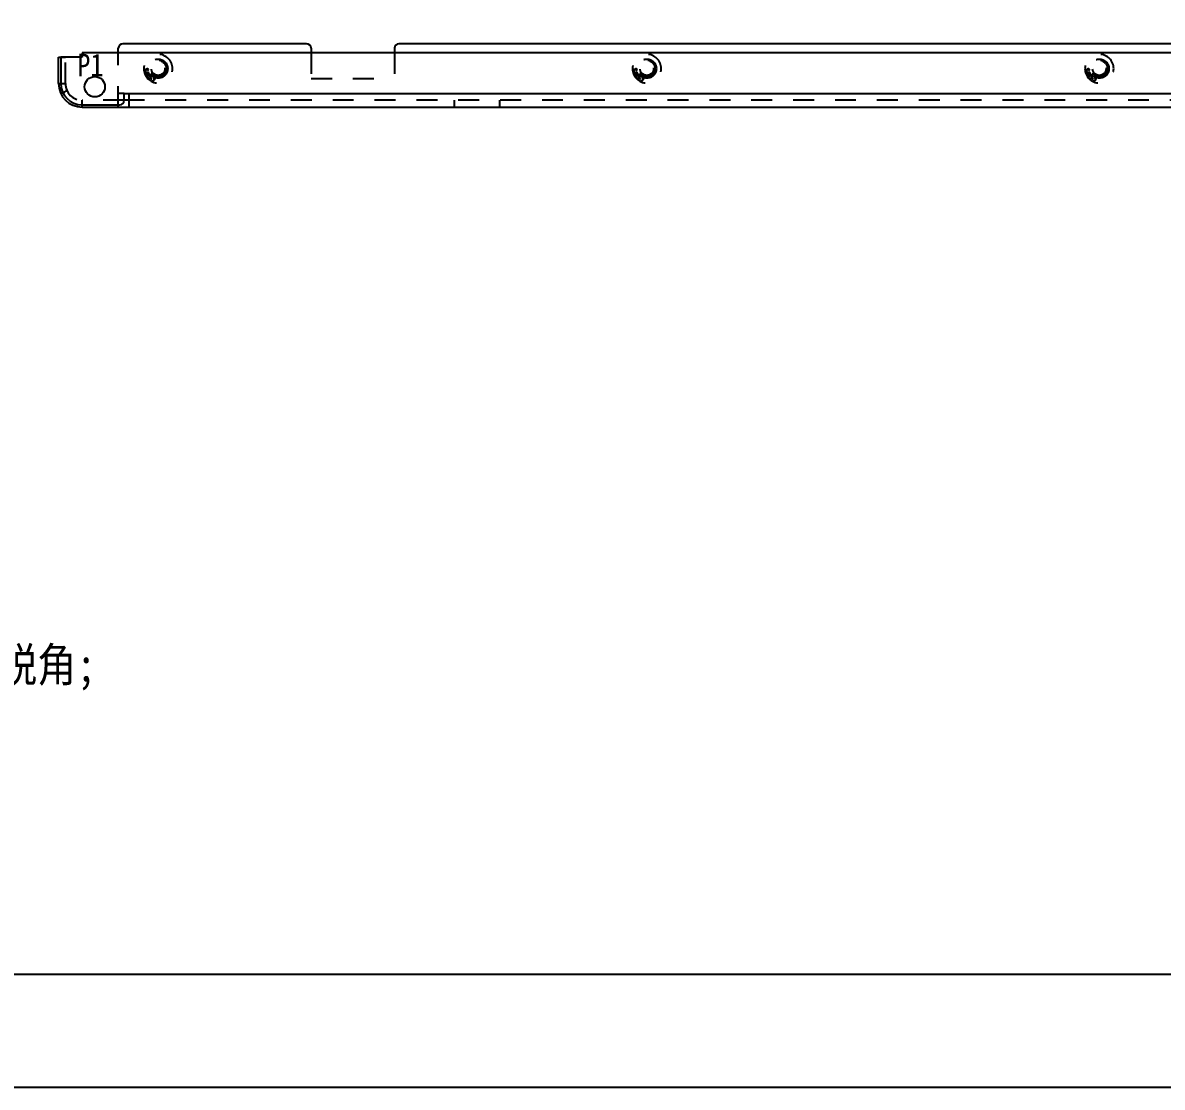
# Model space of a CAD drawing. Header units: millimetres. Extents: x -177 to 18421, y -5017 to 3255.
# Drawn here: x 5690.2 to 5942, y -3282.3 to -3047.1 of the extents above; entities that cross this region are included whole.
import ezdxf

# ---------------------------------------------------------------- set-up
doc = ezdxf.new("R2010")
doc.units = ezdxf.units.MM
doc.header["$LTSCALE"] = 46.255
doc.linetypes.add('HIDDEN', pattern=[0.2, 0.1, -0.1])
doc.layers.get('0').update_dxf_attribs({"linetype": 'CONTINUOUS'})
doc.layers.add('02___PRT_ALL_AXES', color=7, linetype='CONTINUOUS')
doc.layers.add('DEFAULT_2', color=8, linetype='HIDDEN')
doc.styles.get("Standard").update_dxf_attribs({"font": 'txt', "width": 0.85})

msp = doc.modelspace()

# ---------------------------------------------------------------- linework, layer by layer
at = {"color": 7, "linetype": 'Continuous'}
for p, q in [((5752.908, -3051.702), (5712.308, -3051.702)), ((6082.908, -3051.702), (5773.308, -3051.702)), ((5711.308, -3053.702), (5711.308, -3052.702)), ((5753.908, -3052.702), (5753.908, -3053.702)), ((5772.308, -3052.702), (5772.308, -3053.702)), ((5698.108, -3054.703), (5698.608, -3054.703)), ((5698.108, -3060.502), (5698.608, -3060.502)), ((5698.597, -3062.702), (5699.1, -3062.467)), ((5713.608, -3064.202), (5712.608, -3064.202)), ((5703.308, -3065.702), (5703.308, -3065.202))]:
    msp.add_line(p, q, dxfattribs=at)
at = {"color": 3, "linetype": 'Continuous'}
for p, q in [((5703.308, -3053.702), (5703.308, -3054.702)), ((6152.908, -3053.702), (5703.308, -3053.702)), ((5698.108, -3060.502), (5698.108, -3054.703)), ((5698.608, -3054.702), (5698.608, -3060.502)), ((5703.308, -3054.702), (5698.608, -3054.702)), ((5712.608, -3064.202), (5712.608, -3062.702)), ((5712.608, -3062.702), (6143.608, -3062.702)), ((5713.608, -3062.702), (5713.608, -3065.702)), ((5703.308, -3065.202), (5711.608, -3065.202)), ((5703.308, -3065.702), (6152.908, -3065.702))]:
    msp.add_line(p, q, dxfattribs=at)
at = {"color": 7, "linetype": 'Continuous'}
for points in [[(5402.235, -3282.292), (6591.235, -3282.292), (6591.235, -2441.292), (5402.235, -2441.292)], [(5427.235, -3257.292), (6566.235, -3257.292), (6566.235, -2466.292), (5427.235, -2466.292)]]:
    msp.add_lwpolyline(points, close=True, dxfattribs=at)
for centre, start, end in [((5712.308, -3052.702), 90, 180), ((5752.908, -3052.702), 0, 90), ((5773.308, -3052.702), 90, 180)]:
    msp.add_arc(centre, 1, start, end, dxfattribs=at)
at = {"color": 3, "linetype": 'Continuous'}
for centre, radius, start, end in [((5703.308, -3060.502), 5.2, 180, 270), ((5703.308, -3060.502), 4.7, 180, 270), ((5711.608, -3064.202), 1, 270, 0)]:
    msp.add_arc(centre, radius, start, end, dxfattribs=at)
at = {"layer": '02___PRT_ALL_AXES', "color": 8, "linetype": 'HIDDEN'}
for centre, radius in [((5720.108, -3057.202), 2.11), ((5720.108, -3057.202), 2.1), ((5720.108, -3057.202), 1.91), ((5828.108, -3057.202), 2.11), ((5828.108, -3057.202), 2.1), ((5828.108, -3057.202), 1.91), ((5928.108, -3057.202), 2.11), ((5928.108, -3057.202), 2.1), ((5928.108, -3057.202), 1.91)]:
    msp.add_circle(centre, radius, dxfattribs=at)
at = {"layer": '02___PRT_ALL_AXES', "color": 3, "linetype": 'Continuous'}
msp.add_circle((5706.108, -3061.202), 2.25, dxfattribs=at)
at = {"layer": '02___PRT_ALL_AXES', "color": 8, "linetype": 'HIDDEN'}
for centre in [(5720.108, -3057.202), (5828.108, -3057.202), (5928.108, -3057.202)]:
    msp.add_arc(centre, 3.175, 0, 180, dxfattribs=at)
at = {"layer": 'DEFAULT_2', "color": 8, "linetype": 'HIDDEN'}
for p, q in [((5711.308, -3065.702), (5711.308, -3053.702)), ((5753.908, -3053.702), (5753.908, -3059.402)), ((5772.308, -3053.702), (5772.308, -3059.402)), ((5698.608, -3054.703), (5699.608, -3054.703)), ((5699.608, -3060.502), (5699.608, -3054.703)), ((5716.96, -3057.418), (5716.946, -3057.481)), ((5716.956, -3057.583), (5716.984, -3057.642)), ((5717.017, -3057.35), (5716.96, -3057.418)), ((5716.984, -3057.642), (5717.031, -3057.687)), ((5717.119, -3057.301), (5717.017, -3057.35)), ((5717.031, -3057.687), (5717.121, -3057.728)), ((5717.072, -3057.469), (5717.088, -3057.417)), ((5717.083, -3057.569), (5717.072, -3057.469)), ((5717.109, -3057.616), (5717.083, -3057.569)), ((5717.088, -3057.417), (5717.148, -3057.373)), ((5717.156, -3057.649), (5717.109, -3057.616)), ((5717.202, -3057.28), (5717.119, -3057.301)), ((5717.121, -3057.728), (5717.209, -3057.744)), ((5717.148, -3057.373), (5717.21, -3057.354)), ((5717.222, -3057.667), (5717.156, -3057.649)), ((5717.21, -3057.354), (5717.202, -3057.28)), ((5717.209, -3057.744), (5717.314, -3057.733)), ((5718.074, -3058.028), (5717.22, -3058.521)), ((5717.285, -3057.66), (5717.222, -3057.667)), ((5717.252, -3058.589), (5717.927, -3058.2)), ((5717.346, -3057.629), (5717.285, -3057.66)), ((5717.314, -3057.733), (5717.396, -3057.699)), ((5717.927, -3058.2), (5717.333, -3058.744)), ((5717.384, -3057.587), (5717.346, -3057.629)), ((5717.383, -3058.831), (5718.152, -3058.589)), ((5717.4, -3057.535), (5717.384, -3057.587)), ((5717.408, -3057.408), (5717.392, -3057.46)), ((5717.392, -3057.46), (5717.4, -3057.535)), ((5717.396, -3057.699), (5717.476, -3057.64)), ((5717.497, -3057.939), (5717.397, -3057.975)), ((5717.397, -3057.975), (5717.456, -3058.139)), ((5717.445, -3057.354), (5717.408, -3057.408)), ((5717.524, -3057.295), (5717.445, -3057.354)), ((5717.45, -3058.735), (5718.13, -3058.126)), ((5718.318, -3058.451), (5717.45, -3058.735)), ((5717.456, -3058.139), (5717.556, -3058.104)), ((5717.476, -3057.64), (5717.513, -3057.586)), ((5718.152, -3058.589), (5717.477, -3058.979)), ((5717.556, -3058.104), (5717.497, -3057.939)), ((5717.513, -3057.586), (5717.527, -3057.521)), ((5717.519, -3057.447), (5717.536, -3057.407)), ((5717.527, -3057.521), (5717.519, -3057.447)), ((5717.52, -3059.041), (5718.374, -3058.548)), ((5717.608, -3057.274), (5717.524, -3057.295)), ((5717.536, -3057.407), (5717.575, -3057.365)), ((5717.575, -3057.365), (5717.637, -3057.346)), ((5717.692, -3057.265), (5717.608, -3057.274)), ((5717.637, -3057.346), (5717.679, -3057.342)), ((5717.679, -3057.342), (5717.744, -3057.347)), ((5717.778, -3057.268), (5717.692, -3057.265)), ((5717.767, -3057.559), (5717.726, -3057.576)), ((5717.726, -3057.576), (5717.734, -3057.65)), ((5717.734, -3057.65), (5717.796, -3057.631)), ((5717.744, -3057.347), (5717.79, -3057.38)), ((5717.806, -3057.529), (5717.767, -3057.559)), ((5717.868, -3057.309), (5717.778, -3057.268)), ((5717.79, -3057.38), (5717.815, -3057.415)), ((5717.796, -3057.631), (5717.876, -3057.585)), ((5717.823, -3057.49), (5717.806, -3057.529)), ((5717.815, -3057.415), (5717.823, -3057.49)), ((5717.858, -3059.296), (5717.855, -3059.353)), ((5717.855, -3059.353), (5717.862, -3059.418)), ((5717.883, -3059.232), (5717.858, -3059.296)), ((5717.862, -3059.418), (5717.883, -3059.467)), ((5717.916, -3057.354), (5717.868, -3057.309)), ((5717.876, -3057.585), (5717.934, -3057.528)), ((5717.918, -3059.178), (5717.883, -3059.232)), ((5717.942, -3057.402), (5717.916, -3057.354)), ((5717.964, -3059.221), (5717.918, -3059.178)), ((5717.932, -3059.308), (5717.943, -3059.26)), ((5717.936, -3059.341), (5717.932, -3059.308)), ((5717.934, -3057.528), (5717.949, -3057.464)), ((5717.966, -3059.399), (5717.936, -3059.341)), ((5717.949, -3057.464), (5717.942, -3057.402)), ((5717.943, -3059.26), (5717.964, -3059.221)), ((5717.957, -3059.537), (5718.007, -3059.556)), ((5718.021, -3059.451), (5717.966, -3059.399)), ((5718.007, -3059.556), (5718.073, -3059.559)), ((5718.08, -3059.479), (5718.021, -3059.451)), ((5718.073, -3059.559), (5718.129, -3059.554)), ((5718.13, -3058.126), (5718.074, -3058.028)), ((5718.113, -3059.48), (5718.08, -3059.479)), ((5718.161, -3059.467), (5718.113, -3059.48)), ((5718.129, -3059.554), (5718.191, -3059.525)), ((5718.199, -3059.445), (5718.161, -3059.467)), ((5718.191, -3059.525), (5718.244, -3059.488)), ((5718.258, -3059.383), (5718.199, -3059.445)), ((5718.283, -3059.084), (5718.225, -3059.146)), ((5718.225, -3059.146), (5718.261, -3059.18)), ((5718.244, -3059.488), (5718.303, -3059.426)), ((5718.298, -3059.304), (5718.258, -3059.383)), ((5718.261, -3059.18), (5718.3, -3059.247)), ((5718.319, -3059.119), (5718.283, -3059.084)), ((5718.362, -3058.748), (5718.294, -3058.801)), ((5718.294, -3058.801), (5718.339, -3058.844)), ((5718.3, -3059.247), (5718.298, -3059.304)), ((5718.303, -3059.426), (5718.353, -3059.356)), ((5718.374, -3058.548), (5718.318, -3058.451)), ((5718.403, -3059.14), (5718.319, -3059.119)), ((5718.339, -3058.844), (5718.401, -3058.815)), ((5718.353, -3059.356), (5718.379, -3059.292)), ((5718.457, -3058.721), (5718.362, -3058.748)), ((5718.363, -3059.218), (5718.443, -3059.207)), ((5718.379, -3059.292), (5718.363, -3059.218)), ((5718.401, -3058.815), (5718.458, -3058.81)), ((5718.451, -3059.126), (5718.403, -3059.14)), ((5718.443, -3059.207), (5718.505, -3059.178)), ((5718.527, -3059.082), (5718.451, -3059.126)), ((5718.522, -3058.724), (5718.457, -3058.721)), ((5718.458, -3058.81), (5718.518, -3058.838)), ((5718.505, -3059.178), (5718.573, -3059.125)), ((5718.518, -3058.838), (5718.554, -3058.872)), ((5718.578, -3059.437), (5718.521, -3059.528)), ((5718.521, -3059.528), (5718.67, -3059.62)), ((5718.6, -3058.769), (5718.522, -3058.724)), ((5718.557, -3059.051), (5718.527, -3059.082)), ((5718.554, -3058.872), (5718.585, -3058.931)), ((5718.583, -3058.987), (5718.557, -3059.051)), ((5718.573, -3059.125), (5718.602, -3059.094)), ((5718.726, -3059.53), (5718.578, -3059.437)), ((5718.585, -3058.931), (5718.583, -3058.987)), ((5718.618, -3058.786), (5718.6, -3058.769)), ((5718.602, -3059.094), (5718.652, -3059.023)), ((5718.667, -3058.862), (5718.618, -3058.786)), ((5718.652, -3059.023), (5718.674, -3058.927)), ((5718.674, -3058.927), (5718.667, -3058.862)), ((5718.67, -3059.62), (5718.726, -3059.53)), ((5719.058, -3059.285), (5719.015, -3059.359)), ((5719.015, -3059.359), (5719.073, -3059.382)), ((5719.136, -3059.224), (5719.058, -3059.285)), ((5719.073, -3059.382), (5719.12, -3059.332)), ((5719.12, -3059.332), (5719.171, -3059.307)), ((5719.199, -3059.203), (5719.136, -3059.224)), ((5719.171, -3059.307), (5719.237, -3059.31)), ((5719.288, -3059.216), (5719.199, -3059.203)), ((5719.237, -3059.31), (5719.283, -3059.329)), ((5719.336, -3059.533), (5719.281, -3059.603)), ((5719.283, -3059.329), (5719.333, -3059.372)), ((5719.334, -3059.235), (5719.288, -3059.216)), ((5719.333, -3059.372), (5719.352, -3059.425)), ((5719.396, -3059.282), (5719.334, -3059.235)), ((5719.352, -3059.494), (5719.336, -3059.533)), ((5719.352, -3059.425), (5719.352, -3059.494)), ((5719.426, -3059.34), (5719.396, -3059.282)), ((5719.405, -3059.561), (5719.421, -3059.522)), ((5719.421, -3059.522), (5719.441, -3059.438)), ((5719.441, -3059.438), (5719.426, -3059.34)), ((5753.908, -3059.402), (5772.308, -3059.402)), ((5824.96, -3057.418), (5824.946, -3057.481)), ((5824.956, -3057.583), (5824.984, -3057.642)), ((5825.017, -3057.35), (5824.96, -3057.418)), ((5824.984, -3057.642), (5825.031, -3057.687)), ((5825.119, -3057.301), (5825.017, -3057.35)), ((5825.031, -3057.687), (5825.121, -3057.728)), ((5825.072, -3057.469), (5825.088, -3057.417)), ((5825.083, -3057.569), (5825.072, -3057.469)), ((5825.109, -3057.616), (5825.083, -3057.569)), ((5825.088, -3057.417), (5825.148, -3057.373)), ((5825.156, -3057.649), (5825.109, -3057.616)), ((5825.202, -3057.28), (5825.119, -3057.301)), ((5825.121, -3057.728), (5825.209, -3057.744)), ((5825.148, -3057.373), (5825.21, -3057.354)), ((5825.222, -3057.667), (5825.156, -3057.649)), ((5825.21, -3057.354), (5825.202, -3057.28)), ((5825.209, -3057.744), (5825.314, -3057.733)), ((5826.074, -3058.028), (5825.22, -3058.521)), ((5825.285, -3057.66), (5825.222, -3057.667)), ((5825.252, -3058.589), (5825.927, -3058.2)), ((5825.346, -3057.629), (5825.285, -3057.66)), ((5825.314, -3057.733), (5825.396, -3057.699)), ((5825.927, -3058.2), (5825.333, -3058.744)), ((5825.384, -3057.587), (5825.346, -3057.629)), ((5825.383, -3058.831), (5826.152, -3058.589)), ((5825.4, -3057.535), (5825.384, -3057.587)), ((5825.408, -3057.408), (5825.392, -3057.46)), ((5825.392, -3057.46), (5825.4, -3057.535)), ((5825.396, -3057.699), (5825.476, -3057.64)), ((5825.497, -3057.939), (5825.397, -3057.975)), ((5825.397, -3057.975), (5825.456, -3058.139)), ((5825.445, -3057.354), (5825.408, -3057.408)), ((5825.524, -3057.295), (5825.445, -3057.354)), ((5825.45, -3058.735), (5826.13, -3058.126)), ((5826.318, -3058.451), (5825.45, -3058.735)), ((5825.456, -3058.139), (5825.556, -3058.104)), ((5825.476, -3057.64), (5825.513, -3057.586)), ((5826.152, -3058.589), (5825.477, -3058.979)), ((5825.556, -3058.104), (5825.497, -3057.939)), ((5825.513, -3057.586), (5825.527, -3057.521)), ((5825.519, -3057.447), (5825.536, -3057.407)), ((5825.527, -3057.521), (5825.519, -3057.447)), ((5825.52, -3059.041), (5826.374, -3058.548)), ((5825.608, -3057.274), (5825.524, -3057.295)), ((5825.536, -3057.407), (5825.575, -3057.365)), ((5825.575, -3057.365), (5825.637, -3057.346)), ((5825.692, -3057.265), (5825.608, -3057.274)), ((5825.637, -3057.346), (5825.679, -3057.342)), ((5825.679, -3057.342), (5825.744, -3057.347)), ((5825.778, -3057.268), (5825.692, -3057.265)), ((5825.767, -3057.559), (5825.726, -3057.576)), ((5825.726, -3057.576), (5825.734, -3057.65)), ((5825.734, -3057.65), (5825.796, -3057.631)), ((5825.744, -3057.347), (5825.79, -3057.38)), ((5825.806, -3057.529), (5825.767, -3057.559)), ((5825.868, -3057.309), (5825.778, -3057.268)), ((5825.79, -3057.38), (5825.815, -3057.415)), ((5825.796, -3057.631), (5825.876, -3057.585)), ((5825.823, -3057.49), (5825.806, -3057.529)), ((5825.815, -3057.415), (5825.823, -3057.49)), ((5825.858, -3059.296), (5825.855, -3059.353)), ((5825.855, -3059.353), (5825.862, -3059.418)), ((5825.883, -3059.232), (5825.858, -3059.296)), ((5825.862, -3059.418), (5825.883, -3059.467)), ((5825.916, -3057.354), (5825.868, -3057.309)), ((5825.876, -3057.585), (5825.934, -3057.528)), ((5825.918, -3059.178), (5825.883, -3059.232)), ((5825.942, -3057.402), (5825.916, -3057.354)), ((5825.964, -3059.221), (5825.918, -3059.178)), ((5825.932, -3059.308), (5825.943, -3059.26)), ((5825.936, -3059.341), (5825.932, -3059.308)), ((5825.934, -3057.528), (5825.949, -3057.464)), ((5825.966, -3059.399), (5825.936, -3059.341)), ((5825.949, -3057.464), (5825.942, -3057.402)), ((5825.943, -3059.26), (5825.964, -3059.221)), ((5825.957, -3059.537), (5826.007, -3059.556)), ((5826.021, -3059.451), (5825.966, -3059.399)), ((5826.007, -3059.556), (5826.073, -3059.559)), ((5826.08, -3059.479), (5826.021, -3059.451)), ((5826.073, -3059.559), (5826.129, -3059.554)), ((5826.13, -3058.126), (5826.074, -3058.028)), ((5826.113, -3059.48), (5826.08, -3059.479)), ((5826.161, -3059.467), (5826.113, -3059.48)), ((5826.129, -3059.554), (5826.191, -3059.525)), ((5826.199, -3059.445), (5826.161, -3059.467)), ((5826.191, -3059.525), (5826.244, -3059.488)), ((5826.258, -3059.383), (5826.199, -3059.445)), ((5826.283, -3059.084), (5826.225, -3059.146)), ((5826.225, -3059.146), (5826.261, -3059.18)), ((5826.244, -3059.488), (5826.303, -3059.426)), ((5826.298, -3059.304), (5826.258, -3059.383)), ((5826.261, -3059.18), (5826.3, -3059.247)), ((5826.319, -3059.119), (5826.283, -3059.084)), ((5826.362, -3058.748), (5826.294, -3058.801)), ((5826.294, -3058.801), (5826.339, -3058.844)), ((5826.3, -3059.247), (5826.298, -3059.304)), ((5826.303, -3059.426), (5826.353, -3059.356)), ((5826.374, -3058.548), (5826.318, -3058.451)), ((5826.403, -3059.14), (5826.319, -3059.119)), ((5826.339, -3058.844), (5826.401, -3058.815)), ((5826.353, -3059.356), (5826.379, -3059.292)), ((5826.457, -3058.721), (5826.362, -3058.748)), ((5826.363, -3059.218), (5826.443, -3059.207)), ((5826.379, -3059.292), (5826.363, -3059.218)), ((5826.401, -3058.815), (5826.458, -3058.81)), ((5826.451, -3059.126), (5826.403, -3059.14)), ((5826.443, -3059.207), (5826.505, -3059.178)), ((5826.527, -3059.082), (5826.451, -3059.126)), ((5826.522, -3058.724), (5826.457, -3058.721)), ((5826.458, -3058.81), (5826.518, -3058.838)), ((5826.505, -3059.178), (5826.573, -3059.125)), ((5826.518, -3058.838), (5826.554, -3058.872)), ((5826.578, -3059.437), (5826.521, -3059.528)), ((5826.521, -3059.528), (5826.67, -3059.62)), ((5826.6, -3058.769), (5826.522, -3058.724)), ((5826.557, -3059.051), (5826.527, -3059.082)), ((5826.554, -3058.872), (5826.585, -3058.931)), ((5826.583, -3058.987), (5826.557, -3059.051)), ((5826.573, -3059.125), (5826.602, -3059.094)), ((5826.726, -3059.53), (5826.578, -3059.437)), ((5826.585, -3058.931), (5826.583, -3058.987)), ((5826.618, -3058.786), (5826.6, -3058.769)), ((5826.602, -3059.094), (5826.652, -3059.023)), ((5826.667, -3058.862), (5826.618, -3058.786)), ((5826.652, -3059.023), (5826.674, -3058.927)), ((5826.674, -3058.927), (5826.667, -3058.862)), ((5826.67, -3059.62), (5826.726, -3059.53)), ((5827.058, -3059.285), (5827.015, -3059.359)), ((5827.015, -3059.359), (5827.073, -3059.382)), ((5827.136, -3059.224), (5827.058, -3059.285)), ((5827.073, -3059.382), (5827.12, -3059.332)), ((5827.12, -3059.332), (5827.171, -3059.307)), ((5827.199, -3059.203), (5827.136, -3059.224)), ((5827.171, -3059.307), (5827.237, -3059.31)), ((5827.288, -3059.216), (5827.199, -3059.203)), ((5827.237, -3059.31), (5827.283, -3059.329)), ((5827.336, -3059.533), (5827.281, -3059.603)), ((5827.283, -3059.329), (5827.333, -3059.372)), ((5827.334, -3059.235), (5827.288, -3059.216)), ((5827.333, -3059.372), (5827.352, -3059.425)), ((5827.396, -3059.282), (5827.334, -3059.235)), ((5827.352, -3059.494), (5827.336, -3059.533)), ((5827.352, -3059.425), (5827.352, -3059.494)), ((5827.426, -3059.34), (5827.396, -3059.282)), ((5827.405, -3059.561), (5827.421, -3059.522)), ((5827.421, -3059.522), (5827.441, -3059.438)), ((5827.441, -3059.438), (5827.426, -3059.34)), ((5924.96, -3057.418), (5924.946, -3057.481)), ((5924.956, -3057.583), (5924.984, -3057.642)), ((5925.017, -3057.35), (5924.96, -3057.418)), ((5924.984, -3057.642), (5925.031, -3057.687)), ((5925.119, -3057.301), (5925.017, -3057.35)), ((5925.031, -3057.687), (5925.121, -3057.728)), ((5925.072, -3057.469), (5925.088, -3057.417)), ((5925.083, -3057.569), (5925.072, -3057.469)), ((5925.109, -3057.616), (5925.083, -3057.569)), ((5925.088, -3057.417), (5925.148, -3057.373)), ((5925.156, -3057.649), (5925.109, -3057.616)), ((5925.202, -3057.28), (5925.119, -3057.301)), ((5925.121, -3057.728), (5925.209, -3057.744)), ((5925.148, -3057.373), (5925.21, -3057.354)), ((5925.222, -3057.667), (5925.156, -3057.649)), ((5925.21, -3057.354), (5925.202, -3057.28)), ((5925.209, -3057.744), (5925.314, -3057.733)), ((5926.074, -3058.028), (5925.22, -3058.521)), ((5925.285, -3057.66), (5925.222, -3057.667)), ((5925.252, -3058.589), (5925.927, -3058.2)), ((5925.346, -3057.629), (5925.285, -3057.66)), ((5925.314, -3057.733), (5925.396, -3057.699)), ((5925.927, -3058.2), (5925.333, -3058.744)), ((5925.384, -3057.587), (5925.346, -3057.629)), ((5925.383, -3058.831), (5926.152, -3058.589)), ((5925.4, -3057.535), (5925.384, -3057.587)), ((5925.408, -3057.408), (5925.392, -3057.46)), ((5925.392, -3057.46), (5925.4, -3057.535)), ((5925.396, -3057.699), (5925.476, -3057.64)), ((5925.497, -3057.939), (5925.397, -3057.975)), ((5925.397, -3057.975), (5925.456, -3058.139)), ((5925.445, -3057.354), (5925.408, -3057.408)), ((5925.524, -3057.295), (5925.445, -3057.354)), ((5925.45, -3058.735), (5926.13, -3058.126)), ((5926.318, -3058.451), (5925.45, -3058.735)), ((5925.456, -3058.139), (5925.556, -3058.104)), ((5925.476, -3057.64), (5925.513, -3057.586)), ((5926.152, -3058.589), (5925.477, -3058.979)), ((5925.556, -3058.104), (5925.497, -3057.939)), ((5925.513, -3057.586), (5925.527, -3057.521)), ((5925.519, -3057.447), (5925.536, -3057.407)), ((5925.527, -3057.521), (5925.519, -3057.447)), ((5925.52, -3059.041), (5926.374, -3058.548)), ((5925.608, -3057.274), (5925.524, -3057.295)), ((5925.536, -3057.407), (5925.575, -3057.365)), ((5925.575, -3057.365), (5925.637, -3057.346)), ((5925.692, -3057.265), (5925.608, -3057.274)), ((5925.637, -3057.346), (5925.679, -3057.342)), ((5925.679, -3057.342), (5925.744, -3057.347)), ((5925.778, -3057.268), (5925.692, -3057.265)), ((5925.767, -3057.559), (5925.726, -3057.576)), ((5925.726, -3057.576), (5925.734, -3057.65)), ((5925.734, -3057.65), (5925.796, -3057.631)), ((5925.744, -3057.347), (5925.79, -3057.38)), ((5925.806, -3057.529), (5925.767, -3057.559)), ((5925.868, -3057.309), (5925.778, -3057.268)), ((5925.79, -3057.38), (5925.815, -3057.415)), ((5925.796, -3057.631), (5925.876, -3057.585)), ((5925.823, -3057.49), (5925.806, -3057.529)), ((5925.815, -3057.415), (5925.823, -3057.49)), ((5925.858, -3059.296), (5925.855, -3059.353)), ((5925.855, -3059.353), (5925.862, -3059.418)), ((5925.883, -3059.232), (5925.858, -3059.296)), ((5925.862, -3059.418), (5925.883, -3059.467)), ((5925.916, -3057.354), (5925.868, -3057.309)), ((5925.876, -3057.585), (5925.934, -3057.528)), ((5925.918, -3059.178), (5925.883, -3059.232)), ((5925.942, -3057.402), (5925.916, -3057.354)), ((5925.964, -3059.221), (5925.918, -3059.178)), ((5925.932, -3059.308), (5925.943, -3059.26)), ((5925.936, -3059.341), (5925.932, -3059.308)), ((5925.934, -3057.528), (5925.949, -3057.464)), ((5925.966, -3059.399), (5925.936, -3059.341)), ((5925.949, -3057.464), (5925.942, -3057.402)), ((5925.943, -3059.26), (5925.964, -3059.221)), ((5925.957, -3059.537), (5926.007, -3059.556)), ((5926.021, -3059.451), (5925.966, -3059.399)), ((5926.007, -3059.556), (5926.073, -3059.559)), ((5926.08, -3059.479), (5926.021, -3059.451)), ((5926.073, -3059.559), (5926.129, -3059.554)), ((5926.13, -3058.126), (5926.074, -3058.028)), ((5926.113, -3059.48), (5926.08, -3059.479)), ((5926.161, -3059.467), (5926.113, -3059.48)), ((5926.129, -3059.554), (5926.191, -3059.525)), ((5926.199, -3059.445), (5926.161, -3059.467)), ((5926.191, -3059.525), (5926.244, -3059.488)), ((5926.258, -3059.383), (5926.199, -3059.445)), ((5926.283, -3059.084), (5926.225, -3059.146)), ((5926.225, -3059.146), (5926.261, -3059.18)), ((5926.244, -3059.488), (5926.303, -3059.426)), ((5926.298, -3059.304), (5926.258, -3059.383)), ((5926.261, -3059.18), (5926.3, -3059.247)), ((5926.319, -3059.119), (5926.283, -3059.084)), ((5926.362, -3058.748), (5926.294, -3058.801)), ((5926.294, -3058.801), (5926.339, -3058.844)), ((5926.3, -3059.247), (5926.298, -3059.304)), ((5926.303, -3059.426), (5926.353, -3059.356)), ((5926.374, -3058.548), (5926.318, -3058.451)), ((5926.403, -3059.14), (5926.319, -3059.119)), ((5926.339, -3058.844), (5926.401, -3058.815)), ((5926.353, -3059.356), (5926.379, -3059.292)), ((5926.457, -3058.721), (5926.362, -3058.748)), ((5926.363, -3059.218), (5926.443, -3059.207)), ((5926.379, -3059.292), (5926.363, -3059.218)), ((5926.401, -3058.815), (5926.458, -3058.81)), ((5926.451, -3059.126), (5926.403, -3059.14)), ((5926.443, -3059.207), (5926.505, -3059.178)), ((5926.527, -3059.082), (5926.451, -3059.126)), ((5926.522, -3058.724), (5926.457, -3058.721)), ((5926.458, -3058.81), (5926.518, -3058.838)), ((5926.505, -3059.178), (5926.573, -3059.125)), ((5926.518, -3058.838), (5926.554, -3058.872)), ((5926.578, -3059.437), (5926.521, -3059.528)), ((5926.521, -3059.528), (5926.67, -3059.62)), ((5926.6, -3058.769), (5926.522, -3058.724)), ((5926.557, -3059.051), (5926.527, -3059.082)), ((5926.554, -3058.872), (5926.585, -3058.931)), ((5926.583, -3058.987), (5926.557, -3059.051)), ((5926.573, -3059.125), (5926.602, -3059.094)), ((5926.726, -3059.53), (5926.578, -3059.437)), ((5926.585, -3058.931), (5926.583, -3058.987)), ((5926.618, -3058.786), (5926.6, -3058.769)), ((5926.602, -3059.094), (5926.652, -3059.023)), ((5926.667, -3058.862), (5926.618, -3058.786)), ((5926.652, -3059.023), (5926.674, -3058.927)), ((5926.674, -3058.927), (5926.667, -3058.862)), ((5926.67, -3059.62), (5926.726, -3059.53)), ((5927.058, -3059.285), (5927.015, -3059.359)), ((5927.015, -3059.359), (5927.073, -3059.382)), ((5927.136, -3059.224), (5927.058, -3059.285)), ((5927.073, -3059.382), (5927.12, -3059.332)), ((5927.12, -3059.332), (5927.171, -3059.307)), ((5927.199, -3059.203), (5927.136, -3059.224)), ((5927.171, -3059.307), (5927.237, -3059.31)), ((5927.288, -3059.216), (5927.199, -3059.203)), ((5927.237, -3059.31), (5927.283, -3059.329)), ((5927.336, -3059.533), (5927.281, -3059.603)), ((5927.283, -3059.329), (5927.333, -3059.372)), ((5927.334, -3059.235), (5927.288, -3059.216)), ((5927.333, -3059.372), (5927.352, -3059.425)), ((5927.396, -3059.282), (5927.334, -3059.235)), ((5927.352, -3059.494), (5927.336, -3059.533)), ((5927.352, -3059.425), (5927.352, -3059.494)), ((5927.426, -3059.34), (5927.396, -3059.282)), ((5927.405, -3059.561), (5927.421, -3059.522)), ((5927.421, -3059.522), (5927.441, -3059.438)), ((5927.441, -3059.438), (5927.426, -3059.34)), ((5698.608, -3060.502), (5699.608, -3060.502)), ((5699.1, -3062.467), (5699.956, -3062.067)), ((5718.758, -3059.967), (5718.721, -3060.058)), ((5719.281, -3059.603), (5718.758, -3059.967)), ((5718.851, -3060.004), (5719.315, -3059.686)), ((5719.176, -3060.134), (5718.851, -3060.004)), ((5719.139, -3060.225), (5719.176, -3060.134)), ((5719.315, -3059.686), (5719.362, -3059.636)), ((5719.362, -3059.636), (5719.405, -3059.561)), ((5826.758, -3059.967), (5826.721, -3060.058)), ((5827.281, -3059.603), (5826.758, -3059.967)), ((5826.851, -3060.004), (5827.315, -3059.686)), ((5827.176, -3060.134), (5826.851, -3060.004)), ((5827.139, -3060.225), (5827.176, -3060.134)), ((5827.315, -3059.686), (5827.362, -3059.636)), ((5827.362, -3059.636), (5827.405, -3059.561)), ((5926.758, -3059.967), (5926.721, -3060.058)), ((5927.281, -3059.603), (5926.758, -3059.967)), ((5926.851, -3060.004), (5927.315, -3059.686)), ((5927.176, -3060.134), (5926.851, -3060.004)), ((5927.139, -3060.225), (5927.176, -3060.134)), ((5927.315, -3059.686), (5927.362, -3059.636)), ((5927.362, -3059.636), (5927.405, -3059.561)), ((5703.308, -3065.202), (5703.308, -3064.202)), ((5712.608, -3064.202), (5703.308, -3064.202)), ((5712.608, -3062.702), (5711.308, -3062.702)), ((6142.608, -3064.202), (5713.608, -3064.202)), ((5785.608, -3065.702), (5785.608, -3064.202)), ((5795.608, -3065.702), (5795.608, -3064.202))]:
    msp.add_line(p, q, dxfattribs=at)
for centre, radius in [((5720.108, -3057.202), 1.8), ((5720.108, -3057.202), 1.5), ((5828.108, -3057.202), 1.8), ((5828.108, -3057.202), 1.5), ((5928.108, -3057.202), 1.8), ((5928.108, -3057.202), 1.5)]:
    msp.add_circle(centre, radius, dxfattribs=at)
for centre, radius, end in [((5720.108, -3057.202), 3.175, 0), ((5828.108, -3057.202), 3.175, 0), ((5928.108, -3057.202), 3.175, 0), ((5703.308, -3060.502), 3.7, 270)]:
    msp.add_arc(centre, radius, 180, end, dxfattribs=at)

# ---------------------------------------------------------------- texts
at = {"color": 2, "linetype": 'Continuous', "insert": (5702.246, -3053.896), "char_height": 5, "width": 8.5, "attachment_point": 1, "line_spacing_factor": 0.9}
msp.add_mtext('P1', dxfattribs=at)
at = {"insert": (5484.674, -3147.672), "char_height": 7.5, "width": 260.45821, "attachment_point": 1}
msp.add_mtext('{\\fSimSun|b0|i0|c134|p54;技术要求：\\P1.端面平直无明显变形；\\P2.表面无划痕、无磕碰、锈迹等缺陷；\\P3.边角表面光滑，切口要平整无利边、毛刺、批锋、锐角;\\P4.\\fSimSun|b0|i0|c134|p34;\\C0;带*号的尺寸为重点把控尺寸\\fSimSun|b0|i0|c134|p54;\\C256;；}', dxfattribs=at)

doc.saveas('drawing.dxf')
